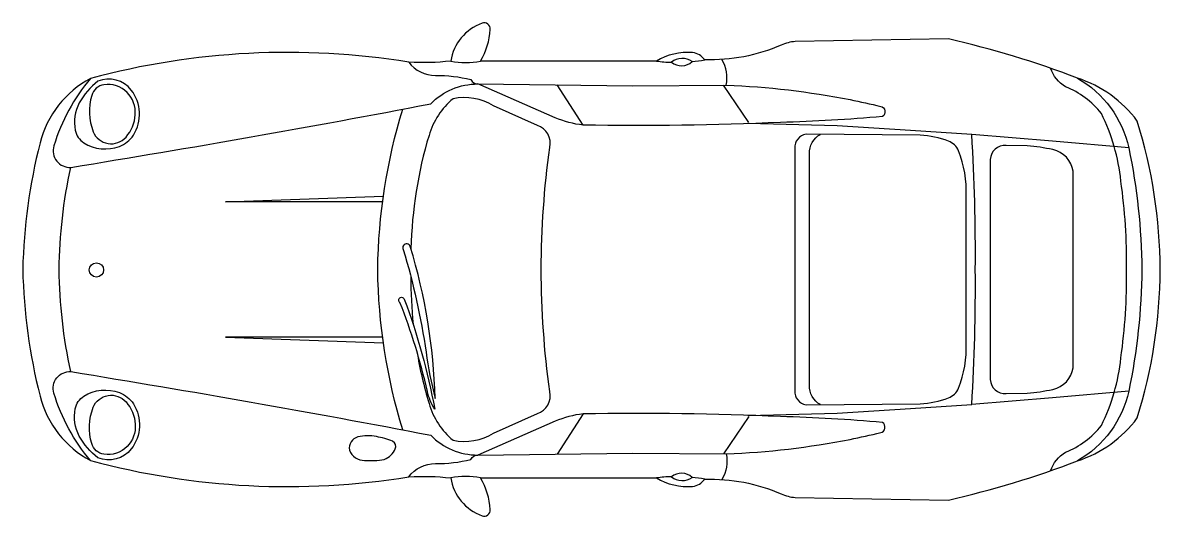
# Model space of a CAD drawing. Extents: x 20070 to 24315, y 5535 to 7375.
import ezdxf

# ---------------------------------------------------------------- set-up
doc = ezdxf.new("R2010")
doc.units = 0
doc.header["$LTSCALE"] = 100
doc.header["$MEASUREMENT"] = 0
doc.layers.add('LX-CAR', color=6, linetype='CONTINUOUS')

msp = doc.modelspace()

# ---------------------------------------------------------------- linework, layer by layer
at = {"layer": 'LX-CAR'}
for points in [[(24314.5, 6455, 0.073985), (24228.7, 7008.8, 0.153936), (24005.7, 7168.9, 0.035069), (23523.7, 7315), (22952.1, 7305.4, 0.080758), (22900.3, 7292.1, -0.111291), (22614.4, 7237.2, 0.222022), (22569.1, 7263.8, 0.155977), (22434.4, 7232.4), (21778.2, 7232.4, 0.115278), (21814.4, 7350.7, 0.541385), (21783.6, 7373.9, 0.273922), (21666.9, 7232.4, -0.044974), (21510, 7228.5, 0.105774), (20322.7, 7167.8, 0.212201), (20133.9, 6927.1, 0.055723), (20069.5, 6455, 0.055723), (20133.9, 5982.9, 0.212201), (20322.7, 5742.2, 0.105774), (21510, 5681.5, -0.044974), (21666.9, 5677.6, 0.273922), (21783.6, 5536.1, 0.541385), (21814.4, 5559.3, 0.115278), (21778.2, 5677.6), (22434.4, 5677.6, 0.155977), (22569.1, 5646.2, 0.222022), (22614.4, 5672.8, -0.111291), (22900.3, 5617.9, 0.080758), (22952.1, 5604.6), (23523.7, 5595, 0.035069), (24005.7, 5741.1, 0.153936), (24228.7, 5901.2, 0.073985)], [(20482.3, 6956.2, 0.318262), (20474.4, 7124.3, 0.336631), (20349.9, 7157.2, 0.107863), (20280.4, 7076.4, 0.176217), (20265.4, 6974.1, 0.204198), (20297.6, 6927.6, 0.234058), (20430, 6914, 0.162353)], [(20455.1, 6949.1, 0.163341), (20489.4, 7032, 0.213722), (20458.6, 7115.7, 0.243766), (20372, 7144.3, 0.291481), (20327, 7104.3, 0.158425), (20332, 6969.1, 0.556548)], [(22950.3, 6455), (22950.3, 6002.8, 0.388823), (22993, 5950.4), (23418.9, 5954.5, 0.078172), (23524, 5976.3, 0.196108), (23562.2, 6011.8, 0.096829), (23590.8, 6180.9), (23590.8, 6455), (23590.8, 6729.1, 0.096829), (23562.2, 6898.2, 0.196108), (23524, 6933.7, 0.078172), (23418.9, 6955.5), (22993, 6959.6, 0.388823), (22950.3, 6907.2)], [(23679.8, 6455), (23679.8, 6044.1, 0.407574), (23739.1, 5992.2), (23818.2, 5993.6, 0.03281), (23913.6, 6007.9, 0.311096), (23989.4, 6088.8), (23989.4, 6455), (23989.4, 6821.2, 0.311096), (23913.6, 6902.1, 0.03281), (23818.2, 6916.4), (23739.1, 6917.8, 0.407574), (23679.8, 6865.9)], [(21608.2, 5974.2, 0.066931), (21515.8, 6540.3, 1.115799), (21489.6, 6529, -0.036962), (21574.5, 6146.3, 0.02456)], [(21493.4, 6344.5, -0.043566), (21606.9, 5934.3, -0.084927), (21579.5, 6000.4, 0.037508), (21477.2, 6332.1, -1.353737)], [(20482.3, 5953.8, -0.318262), (20474.4, 5785.7, -0.336631), (20349.9, 5752.8, -0.107863), (20280.4, 5833.6, -0.176217), (20265.4, 5935.9, -0.204198), (20297.6, 5982.4, -0.234058), (20430, 5996, -0.162353)], [(20455.1, 5960.9, -0.163341), (20489.4, 5878, -0.213722), (20458.6, 5794.3, -0.243766), (20372, 5765.7, -0.291481), (20327, 5805.7, -0.158425), (20332, 5940.9, -0.556548)], [(21459.7, 5785.9, 0.383263), (21449.9, 5814.2, 0.054412), (21389.5, 5831.7, 0.109062), (21320.3, 5830.3, 0.400423), (21288.8, 5781.4, 0.320332), (21345.1, 5742.7, 0.05979), (21418.6, 5746.7, 0.197788)]]:
    msp.add_lwpolyline(points, format="xyb", close=True, dxfattribs=at)
for points in [[(21510, 7228.5, 0.242846), (21609.6, 7179, -0.066443), (21742.2, 7163.1, 0.284222), (21767.7, 7146.9, 0.284222)], [(22694.7, 7142.7, 0.192613), (22678.7, 7238.2, 0.192613)], [(23905.3, 5704.5, -0.178742), (23961.3, 5773.2, 0.128631), (24094.7, 5873, 0.089194), (24167.7, 6125, 0.036776), (24189, 6455, 0.036776), (24167.7, 6785, 0.089194), (24094.7, 7037, 0.128631), (23961.3, 7136.8, -0.178742), (23905.3, 7205.5)], [(20322.7, 7167.8, 0.101535), (20185.7, 6916.2, 0.52292), (20248.9, 6836, 0.007101), (21592.1, 7072.9, -0.204495), (21767.7, 7146.9), (22345, 7140), (22694.7, 7142.7, -0.038718), (23156.8, 7088.5, -0.010841), (23271.2, 7063.4, -0.648), (23278.2, 7025.7, -0.015753), (22897.4, 7003.4, -0.014486), (22160.6, 6993.6, -0.071916), (22056.2, 7021.2), (21767.7, 7146.9)], [(24005.7, 7168.9, -0.211518), (24197.2, 6908.3, -0.047818), (24245.8, 6455, -0.047818), (24197.2, 6001.7, -0.211518), (24005.7, 5741.1, -0.211518)], [(21540.2, 6149.7, 0.031083), (21585.6, 5954.7, 0.14503), (21675.2, 5817.9, 0.190771), (21826.6, 5844.2), (21989.9, 5917.9, 0.400838), (22035.9, 5999.5, -0.031829), (22004, 6455, -0.031829), (22035.9, 6910.5, 0.400838), (21989.9, 6992.1), (21826.6, 7065.8, 0.190771), (21675.2, 7092.1, 0.14503), (21585.6, 6955.3, 0.06672), (21518.2, 6532.4)], [(21487.4, 5857, -0.070312), (21394.1, 6455, -0.070312), (21487.4, 7053)], [(22775.5, 5910.8), (23109.3, 5918.8), (23382.3, 5936.5), (23611.1, 5951.4, 0.016855), (23624.4, 6455, 0.016855), (23611.1, 6958.6), (23382.3, 6973.5), (23109.3, 6991.2), (22775.5, 6999.2)], [(23046.4, 5950.9, -0.278411), (23005.4, 6023.5), (23005.4, 6455), (23005.4, 6886.5, -0.278411), (23046.4, 6959.1)], [(20248.9, 6074, -0.051873), (20205.6, 6455, -0.051873), (20248.9, 6836)], [(21517.8, 6428.3, 0.027717), (21526.5, 6250, 0.14503)], [(20322.7, 5742.2, -0.101535), (20185.7, 5993.8, -0.52292), (20248.9, 6074, -0.007101), (21592.1, 5837.1, 0.204495), (21767.7, 5763.1), (22345, 5770), (22694.7, 5767.3, 0.038718), (23156.8, 5821.5, 0.010841), (23271.2, 5846.6, 0.648), (23278.2, 5884.3, 0.015753), (22897.4, 5906.6, 0.014486), (22160.6, 5916.4, 0.071916), (22056.2, 5888.8), (21767.7, 5763.1)], [(21510, 5681.5, -0.242846), (21609.6, 5731, 0.066443), (21742.2, 5746.9, -0.284222), (21767.7, 5763.1, -0.284222)], [(22694.7, 5767.3, -0.192613), (22678.7, 5671.8, -0.192613)]]:
    msp.add_lwpolyline(points, format="xyb", dxfattribs=at)
for points in [[(22160.6, 6993.6), (22063.9, 7143.4)], [(22779, 7003), (22684.8, 7142.6)], [(24197.2, 6908.3), (23912.7, 6934), (23611.1, 6958.6)], [(21412.6, 6707.6), (20826.2, 6707.6), (21415.4, 6728.4)], [(21412.6, 6202.4), (20826.2, 6202.4), (21415.4, 6181.6)], [(24197.2, 6001.7), (23912.7, 5976), (23611.1, 5951.4)], [(22160.6, 5916.4), (22063.9, 5766.6)], [(22779, 5907), (22684.8, 5767.4)]]:
    msp.add_lwpolyline(points, dxfattribs=at)
msp.add_circle((20344.5, 6453.3), 26.6, dxfattribs=at)
for centre, radius, start, end in [((21722.6, 7526.9), 299.7, 259.298, 280.702), ((22509.7, 7791.7), 564.3, 262.3343, 268.0614), ((22530.7, 7180.7), 61.9, 53.34, 130.5245), ((22527.6, 7275), 60, 231.9068, 311.9577), ((22509.7, 7791.7), 564.3, 275.8996, 280.6987), ((22527.6, 5635), 60, 48.0423, 128.0932), ((21722.6, 5383.1), 299.7, 79.298, 100.702), ((22509.7, 5118.3), 564.3, 91.9386, 97.6657), ((22530.7, 5729.3), 61.9, 229.4755, 306.66), ((22509.7, 5118.3), 564.3, 79.3013, 84.1004)]:
    msp.add_arc(centre, radius, start, end, dxfattribs=at)

doc.saveas('drawing.dxf')
